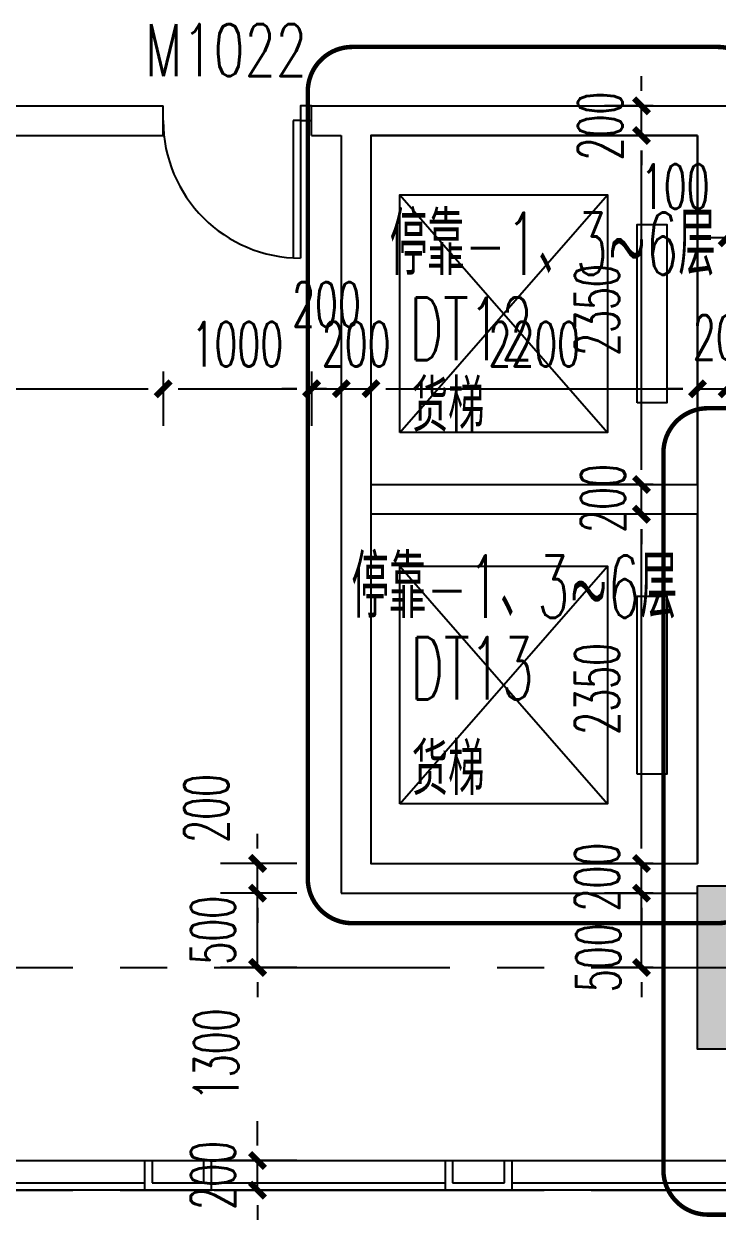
# Model space of a CAD drawing. Extents: x 824790 to 973415, y 4290613 to 4374713.
# Drawn here: x 927522 to 932197, y 4318455 to 4326546 of the extents above; entities that cross this region are included whole.
import ezdxf

# ---------------------------------------------------------------- set-up
doc = ezdxf.new("R2010")
doc.units = 0
doc.header["$LTSCALE"] = 1000
doc.header["$MEASUREMENT"] = 0
for name, pattern in [('ACAD_ISO08W100', [36, 24, -3, 6, -3]), ('CENTER', [50.8, 31.75, -6.35, 6.35, -6.35]), ('DOTE', [2.42, 2, -0.2, 0.02, -0.2]), ('HIDDEN', [0.375, 0.25, -0.125])]:
    doc.linetypes.add(name, pattern=pattern)
doc.layers.get('0').update_dxf_attribs({"color": 255, "linetype": 'CONTINUOUS'})
for name, color, linetype in [('A-DIM', 201, 'CONTINUOUS'), ('A-DOTE', 8, 'ACAD_ISO08W100'), ('A-FIN-GRAN', 34, 'CONTINUOUS'), ('A-NOTE', 150, 'CONTINUOUS'), ('A-TEXT-CN', 31, 'CONTINUOUS'), ('A-WALL', 2, 'CONTINUOUS'), ('A-WINDOW', 4, 'CONTINUOUS'), ('A-WINDOW-TEXT', 93, 'CONTINUOUS'), ('A_LIFT_STAIR', 30, 'CONTINUOUS'), ('DOTE', 17, 'DOTE'), ('HATCH-F252', 252, 'CONTINUOUS'), ('S-COLUMN', 1, 'CONTINUOUS'), ('WINDOW', 4, 'CONTINUOUS')]:
    doc.layers.add(name, color=color, linetype=linetype)
doc.styles.add('DIM_FONT', font='SIMPLEX.shx', dxfattribs={"width": 0.6, "bigfont": 'GBCBIG.shx'})
doc.styles.add('PRC-S', font='TJROMANS.shx', dxfattribs={"width": 0.7, "bigfont": 'hztxt.shx'})
doc.dimstyles.new('DIMN', dxfattribs={"dimtxt": 300, "dimasz": 100, "dimexe": 250, "dimexo": 300, "dimgap": 150, "dimtad": 1, "dimdec": 0, "dimzin": 0, "dimdsep": 46, "dimtxsty": 'DIM_FONT', "dimblk": 'h-_ArchTick', "dimcen": 0.09, "dimclrt": 7, "dimazin": 2, "dimtfac": 1, "dimtdec": 0, "dimtix": 1, "dimtmove": 2, "dimatfit": 3, "dimfxl": 0, "dimtolj": 1, "dimtzin": 0, "dimarcsym": 0})

# ---------------------------------------------------------------- blocks, each defined once
blk = doc.blocks.new('h-wrt')
at = {"layer": 'A-DOTE', "linetype": 'CENTER', "ltscale": 0.05}
for p, q in [((-2539774.6, -1778229), (-2483728.3, -1778229)), ((-2539774.6, -1779729), (-2483728.3, -1779729))]:
    blk.add_line(p, q, dxfattribs=at)
blk = doc.blocks.new('h-ELEVATOR 1')
for p, q in [((1970.2, -786.8), (569.5, 812.5)), ((1969.5, 813.2), (570.2, -787.5))]:
    blk.add_line(p, q)
for points in [[(1969.5, 813.2), (1970.2, -786.8), (570.2, -787.5), (569.5, 812.5)], [(369.6, 612.5), (370.1, -587.5), (170.1, -587.6), (169.6, 612.4)]]:
    blk.add_lwpolyline(points, close=True)
blk = doc.blocks.new('h-2层裙房幕墙')
at = {"layer": 'A-FIN-GRAN'}
for p, q in [((826935.9, 4006634.9), (826935.9, 4006434.9)), ((826985.9, 4006634.9), (826985.9, 4006484.9)), ((827335.9, 4006484.9), (827335.9, 4006634.9)), ((827385.9, 4006434.9), (827385.9, 4006634.9)), ((828960.9, 4006634.9), (828960.9, 4006434.9)), ((829010.9, 4006634.9), (829010.9, 4006484.9)), ((829360.9, 4006484.9), (829360.9, 4006634.9)), ((829410.9, 4006434.9), (829410.9, 4006634.9)), ((826935.9, 4006434.9), (827385.9, 4006434.9)), ((826985.9, 4006484.9), (827335.9, 4006484.9)), ((828960.9, 4006434.9), (829410.9, 4006434.9)), ((829010.9, 4006484.9), (829360.9, 4006484.9))]:
    blk.add_line(p, q, dxfattribs=at)
at = {"layer": 'WINDOW'}
for p, q in [((802935.9, 4006634.9), (839085.9, 4006634.9)), ((839085.9, 4006434.9), (802935.9, 4006434.9)), ((825360.9, 4006484.9), (826935.9, 4006484.9)), ((827385.9, 4006484.9), (828960.9, 4006484.9)), ((829410.9, 4006484.9), (830985.9, 4006484.9))]:
    blk.add_line(p, q, dxfattribs=at)
blk = doc.blocks.new('h-D10')
for p, q in [((75, 0), (75, 925)), ((125, 0), (125, 923.64766)), ((75, 0), (125, 0))]:
    blk.add_line(p, q)
blk.add_lwpolyline([(75, 0), (0, 0), (0, -100), (75, -100)], close=True)
blk.add_arc((75, 0), 925, 0, 90)
blk = doc.blocks.new('h-1100柱')
at = {"layer": 'HATCH-F252'}
blk.add_hatch(color=256, dxfattribs=at).paths.add_polyline_path([(917264.5, 4495302.3), (918364.5, 4495302.3), (918364.5, 4494202.3), (917264.5, 4494202.3)])
at = {"layer": 'S-COLUMN'}
blk.add_lwpolyline([(917264.5, 4495302.3), (918364.5, 4495302.3), (918364.5, 4494202.3), (917264.5, 4494202.3)], close=True, dxfattribs=at)
blk = doc.blocks.new('h-二层柱网')
at = {"layer": 'A-WALL'}
blk.add_blockref('h-1100柱', (214795.3, -174556.9), dxfattribs=at)
blk = doc.blocks.new('h-_ArchTick')
at = {"color": 0, "linetype": 'ByBlock', "const_width": 0.4}
blk.add_lwpolyline([(-0.5, -0.5), (0.5, 0.5)], dxfattribs=at)
blk = doc.blocks.new('*D184')
at = {"layer": 'A-DIM', "color": 0, "lineweight": -2, "transparency": 16777216}
for p, q in [((931682.2, 4326095.4), (931682.2, 4326195.4)), ((931759.9, 4325995.4), (931432.2, 4325995.4)), ((931682.2, 4325795.4), (931682.2, 4325995.4)), ((931759.9, 4325795.4), (931432.2, 4325795.4)), ((931682.2, 4325695.4), (931682.2, 4325595.4))]:
    blk.add_line(p, q, dxfattribs=at)
at = {"layer": 'A-DIM', "color": 0, "lineweight": -2, "transparency": 16777216, "xscale": 100, "yscale": 100, "zscale": 100}
for p, rotation in [((931682.2, 4325995.4), 270), ((931682.2, 4325795.4), 90)]:
    blk.add_blockref('h-_ArchTick', p, dxfattribs=dict(at, rotation=rotation))
at = {"layer": 'A-DIM', "color": 7, "transparency": 16777216, "insert": (931404.4, 4325859.7), "char_height": 300, "attachment_point": 5, "rotation": 90, "style": 'DIM_FONT'}
blk.add_mtext('\\A1;200', dxfattribs=at)
blk = doc.blocks.new('*D185')
at = {"layer": 'A-DIM', "color": 0, "lineweight": -2, "transparency": 16777216}
for p, q in [((931759.9, 4325795.4), (931432.2, 4325795.4)), ((931682.2, 4323545.4), (931682.2, 4325695.4)), ((931759.9, 4323445.4), (931432.2, 4323445.4))]:
    blk.add_line(p, q, dxfattribs=at)
at = {"layer": 'A-DIM', "color": 0, "lineweight": -2, "transparency": 16777216, "xscale": 100, "yscale": 100, "zscale": 100}
for p, rotation in [((931682.2, 4325795.4), 90), ((931682.2, 4323445.4), 270)]:
    blk.add_blockref('h-_ArchTick', p, dxfattribs=dict(at, rotation=rotation))
at = {"layer": 'A-DIM', "color": 7, "transparency": 16777216, "insert": (931382.2, 4324620.4), "char_height": 300, "attachment_point": 5, "rotation": 90, "style": 'DIM_FONT'}
blk.add_mtext('\\A1;2350', dxfattribs=at)
blk = doc.blocks.new('*D186')
at = {"layer": 'A-DIM', "color": 0, "lineweight": -2, "transparency": 16777216}
for p, q in [((931682.2, 4323545.4), (931682.2, 4323645.4)), ((931759.9, 4323445.4), (931432.2, 4323445.4)), ((931682.2, 4323245.4), (931682.2, 4323445.4)), ((931759.9, 4323245.4), (931432.2, 4323245.4)), ((931682.2, 4323145.4), (931682.2, 4323045.4))]:
    blk.add_line(p, q, dxfattribs=at)
at = {"layer": 'A-DIM', "color": 0, "lineweight": -2, "transparency": 16777216, "xscale": 100, "yscale": 100, "zscale": 100}
for p, rotation in [((931682.2, 4323445.4), 270), ((931682.2, 4323245.4), 90)]:
    blk.add_blockref('h-_ArchTick', p, dxfattribs=dict(at, rotation=rotation))
at = {"layer": 'A-DIM', "color": 7, "transparency": 16777216, "insert": (931423.2, 4323352.4), "char_height": 300, "attachment_point": 5, "rotation": 90, "style": 'DIM_FONT'}
blk.add_mtext('\\A1;200', dxfattribs=at)
blk = doc.blocks.new('*D187')
at = {"layer": 'A-DIM', "color": 0, "lineweight": -2, "transparency": 16777216}
for p, q in [((931759.9, 4323245.4), (931432.2, 4323245.4)), ((931682.2, 4320995.4), (931682.2, 4323145.4)), ((931759.9, 4320895.4), (931432.2, 4320895.4))]:
    blk.add_line(p, q, dxfattribs=at)
at = {"layer": 'A-DIM', "color": 0, "lineweight": -2, "transparency": 16777216, "xscale": 100, "yscale": 100, "zscale": 100}
for p, rotation in [((931682.2, 4323245.4), 90), ((931682.2, 4320895.4), 270)]:
    blk.add_blockref('h-_ArchTick', p, dxfattribs=dict(at, rotation=rotation))
at = {"layer": 'A-DIM', "color": 7, "transparency": 16777216, "insert": (931382.2, 4322070.4), "char_height": 300, "attachment_point": 5, "rotation": 90, "style": 'DIM_FONT'}
blk.add_mtext('\\A1;2350', dxfattribs=at)
blk = doc.blocks.new('*D188')
at = {"layer": 'A-DIM', "color": 0, "lineweight": -2, "transparency": 16777216}
for p, q in [((931682.2, 4320995.4), (931682.2, 4321095.4)), ((931759.9, 4320895.4), (931432.2, 4320895.4)), ((931682.2, 4320695.4), (931682.2, 4320895.4)), ((931759.9, 4320695.4), (931432.2, 4320695.4)), ((931682.2, 4320595.4), (931682.2, 4320495.4))]:
    blk.add_line(p, q, dxfattribs=at)
at = {"layer": 'A-DIM', "color": 0, "lineweight": -2, "transparency": 16777216, "xscale": 100, "yscale": 100, "zscale": 100}
for p, rotation in [((931682.2, 4320895.4), 270), ((931682.2, 4320695.4), 90)]:
    blk.add_blockref('h-_ArchTick', p, dxfattribs=dict(at, rotation=rotation))
at = {"layer": 'A-DIM', "color": 7, "transparency": 16777216, "insert": (931382.8, 4320802.7), "char_height": 300, "attachment_point": 5, "rotation": 90, "style": 'DIM_FONT'}
blk.add_mtext('\\A1;200', dxfattribs=at)
blk = doc.blocks.new('*D189')
at = {"layer": 'A-DIM', "color": 0, "lineweight": -2, "transparency": 16777216}
for p, q in [((931682.2, 4320795.4), (931682.2, 4320895.4)), ((931759.9, 4320695.4), (931432.2, 4320695.4)), ((931682.2, 4320195.4), (931682.2, 4320695.4)), ((931759.9, 4320195.4), (931432.2, 4320195.4)), ((931682.2, 4320095.4), (931682.2, 4319995.4))]:
    blk.add_line(p, q, dxfattribs=at)
at = {"layer": 'A-DIM', "color": 0, "lineweight": -2, "transparency": 16777216, "xscale": 100, "yscale": 100, "zscale": 100}
for p, rotation in [((931682.2, 4320695.4), 270), ((931682.2, 4320195.4), 90)]:
    blk.add_blockref('h-_ArchTick', p, dxfattribs=dict(at, rotation=rotation))
at = {"layer": 'A-DIM', "color": 7, "transparency": 16777216, "insert": (931391.8, 4320259.5), "char_height": 300, "attachment_point": 5, "rotation": 90, "style": 'DIM_FONT'}
blk.add_mtext('\\A1;500', dxfattribs=at)
blk = doc.blocks.new('*D219')
at = {"layer": 'A-DIM', "color": 0, "lineweight": -2, "transparency": 16777216}
for p, q in [((929095.6, 4318995.4), (929095.6, 4319095.4)), ((929359.9, 4318895.4), (928845.6, 4318895.4)), ((929095.6, 4318695.4), (929095.6, 4318895.4)), ((929359.9, 4318695.4), (928845.6, 4318695.4)), ((929095.6, 4318595.4), (929095.6, 4318495.4))]:
    blk.add_line(p, q, dxfattribs=at)
at = {"layer": 'A-DIM', "color": 0, "lineweight": -2, "transparency": 16777216, "xscale": 100, "yscale": 100, "zscale": 100}
for p, rotation in [((929095.6, 4318895.4), 270), ((929095.6, 4318695.4), 90)]:
    blk.add_blockref('h-_ArchTick', p, dxfattribs=dict(at, rotation=rotation))
at = {"layer": 'A-DIM', "color": 7, "transparency": 16777216, "insert": (928795.6, 4318795.4), "char_height": 300, "attachment_point": 5, "rotation": 90, "style": 'DIM_FONT'}
blk.add_mtext('\\A1;200', dxfattribs=at)
blk = doc.blocks.new('*D581')
at = {"layer": 'A-DIM', "color": 0, "lineweight": -2, "transparency": 16777216}
for p, q in [((929095.6, 4320995.4), (929095.6, 4321095.4)), ((929359.9, 4320895.4), (928845.6, 4320895.4)), ((929095.6, 4320695.4), (929095.6, 4320895.4)), ((929359.9, 4320695.4), (928845.6, 4320695.4)), ((929095.6, 4320595.4), (929095.6, 4320495.4))]:
    blk.add_line(p, q, dxfattribs=at)
at = {"layer": 'A-DIM', "color": 0, "lineweight": -2, "transparency": 16777216, "xscale": 100, "yscale": 100, "zscale": 100}
for p, rotation in [((929095.6, 4320895.4), 270), ((929095.6, 4320695.4), 90)]:
    blk.add_blockref('h-_ArchTick', p, dxfattribs=dict(at, rotation=rotation))
at = {"layer": 'A-DIM', "color": 7, "transparency": 16777216, "insert": (928750.6, 4321265.4), "char_height": 300, "attachment_point": 5, "rotation": 90, "style": 'DIM_FONT'}
blk.add_mtext('\\A1;200', dxfattribs=at)
blk = doc.blocks.new('*D582')
at = {"layer": 'A-DIM', "color": 0, "lineweight": -2, "transparency": 16777216}
for p, q in [((929095.6, 4320795.4), (929095.6, 4320895.4)), ((929359.9, 4320695.4), (928845.6, 4320695.4)), ((929095.6, 4320195.4), (929095.6, 4320695.4)), ((929359.9, 4320195.4), (928845.6, 4320195.4)), ((929095.6, 4320095.4), (929095.6, 4319995.4))]:
    blk.add_line(p, q, dxfattribs=at)
at = {"layer": 'A-DIM', "color": 0, "lineweight": -2, "transparency": 16777216, "xscale": 100, "yscale": 100, "zscale": 100}
for p, rotation in [((929095.6, 4320695.4), 270), ((929095.6, 4320195.4), 90)]:
    blk.add_blockref('h-_ArchTick', p, dxfattribs=dict(at, rotation=rotation))
at = {"layer": 'A-DIM', "color": 7, "transparency": 16777216, "insert": (928795.6, 4320445.4), "char_height": 300, "attachment_point": 5, "rotation": 90, "style": 'DIM_FONT'}
blk.add_mtext('\\A1;500', dxfattribs=at)
blk = doc.blocks.new('*D583')
at = {"layer": 'A-DIM', "color": 0, "lineweight": -2, "transparency": 16777216}
for p, q in [((929359.9, 4320195.4), (928845.6, 4320195.4)), ((929095.6, 4320095.4), (929095.6, 4320059.7)), ((929095.6, 4318995.4), (929095.6, 4319159.7)), ((929359.9, 4318895.4), (928845.6, 4318895.4))]:
    blk.add_line(p, q, dxfattribs=at)
at = {"layer": 'A-DIM', "color": 0, "lineweight": -2, "transparency": 16777216, "xscale": 100, "yscale": 100, "zscale": 100}
for p, rotation in [((929095.6, 4320195.4), 90), ((929095.6, 4318895.4), 270)]:
    blk.add_blockref('h-_ArchTick', p, dxfattribs=dict(at, rotation=rotation))
at = {"layer": 'A-DIM', "color": 7, "transparency": 16777216, "insert": (928816.3, 4319609.7), "char_height": 300, "attachment_point": 5, "rotation": 90, "style": 'DIM_FONT'}
blk.add_mtext('\\A1;1300', dxfattribs=at)
blk = doc.blocks.new('*D584')
at = {"layer": 'A-DIM', "color": 0, "lineweight": -2, "transparency": 16777216}
for p, q in [((932259.9, 4325495.4), (932259.9, 4324857)), ((932359.9, 4325495.4), (932359.9, 4324857)), ((932159.9, 4325107), (932059.9, 4325107)), ((932259.9, 4325107), (932359.9, 4325107)), ((932459.9, 4325107), (932559.9, 4325107))]:
    blk.add_line(p, q, dxfattribs=at)
at = {"layer": 'A-DIM', "color": 0, "lineweight": -2, "transparency": 16777216, "xscale": 100, "yscale": 100, "zscale": 100}
blk.add_blockref('h-_ArchTick', (932259.9, 4325107), dxfattribs=at)
at = {"layer": 'A-DIM', "color": 0, "lineweight": -2, "transparency": 16777216, "xscale": 100, "yscale": 100, "zscale": 100, "rotation": 180}
blk.add_blockref('h-_ArchTick', (932359.9, 4325107), dxfattribs=at)
at = {"layer": 'A-DIM', "color": 7, "transparency": 16777216, "insert": (931909.9, 4325452), "char_height": 300, "attachment_point": 5, "style": 'DIM_FONT'}
blk.add_mtext('\\A1;100', dxfattribs=at)
blk = doc.blocks.new('*D585')
at = {"layer": 'A-DIM', "color": 0, "lineweight": -2, "transparency": 16777216}
for p, q in [((932359.9, 4325495.4), (932359.9, 4324857)), ((932609.9, 4325495.4), (932609.9, 4324857)), ((932259.9, 4325107), (932159.9, 4325107)), ((932359.9, 4325107), (932609.9, 4325107)), ((932709.9, 4325107), (932809.9, 4325107))]:
    blk.add_line(p, q, dxfattribs=at)
at = {"layer": 'A-DIM', "color": 0, "lineweight": -2, "transparency": 16777216, "xscale": 100, "yscale": 100, "zscale": 100}
blk.add_blockref('h-_ArchTick', (932359.9, 4325107), dxfattribs=at)
at = {"layer": 'A-DIM', "color": 0, "lineweight": -2, "transparency": 16777216, "xscale": 100, "yscale": 100, "zscale": 100, "rotation": 180}
blk.add_blockref('h-_ArchTick', (932609.9, 4325107), dxfattribs=at)
at = {"layer": 'A-DIM', "color": 7, "transparency": 16777216, "insert": (932484.9, 4325407), "char_height": 300, "attachment_point": 5, "style": 'DIM_FONT'}
blk.add_mtext('\\A1;250', dxfattribs=at)
blk = doc.blocks.new('*D614')
at = {"layer": 'A-DIM', "color": 0, "lineweight": -2, "transparency": 16777216}
for p, q in [((924609.9, 4324207), (924609.9, 4323840.5)), ((928459.9, 4324207), (928459.9, 4323840.5)), ((924709.9, 4324090.5), (928359.9, 4324090.5))]:
    blk.add_line(p, q, dxfattribs=at)
at = {"layer": 'A-DIM', "color": 0, "lineweight": -2, "transparency": 16777216, "xscale": 100, "yscale": 100, "zscale": 100, "rotation": 180}
blk.add_blockref('h-_ArchTick', (924609.9, 4324090.5), dxfattribs=at)
at = {"layer": 'A-DIM', "color": 0, "lineweight": -2, "transparency": 16777216, "xscale": 100, "yscale": 100, "zscale": 100}
blk.add_blockref('h-_ArchTick', (928459.9, 4324090.5), dxfattribs=at)
at = {"layer": 'A-DIM', "color": 7, "transparency": 16777216, "insert": (926534.9, 4324390.5), "char_height": 300, "attachment_point": 5, "style": 'DIM_FONT'}
blk.add_mtext('\\A1;3850', dxfattribs=at)
blk = doc.blocks.new('*D615')
at = {"layer": 'A-DIM', "color": 0, "lineweight": -2, "transparency": 16777216}
for p, q in [((928459.9, 4324207), (928459.9, 4323840.5)), ((929459.9, 4324207), (929459.9, 4323840.5)), ((928559.9, 4324090.5), (929359.9, 4324090.5))]:
    blk.add_line(p, q, dxfattribs=at)
at = {"layer": 'A-DIM', "color": 0, "lineweight": -2, "transparency": 16777216, "xscale": 100, "yscale": 100, "zscale": 100, "rotation": 180}
blk.add_blockref('h-_ArchTick', (928459.9, 4324090.5), dxfattribs=at)
at = {"layer": 'A-DIM', "color": 0, "lineweight": -2, "transparency": 16777216, "xscale": 100, "yscale": 100, "zscale": 100}
blk.add_blockref('h-_ArchTick', (929459.9, 4324090.5), dxfattribs=at)
at = {"layer": 'A-DIM', "color": 7, "transparency": 16777216, "insert": (928959.9, 4324390.5), "char_height": 300, "attachment_point": 5, "style": 'DIM_FONT'}
blk.add_mtext('\\A1;1000', dxfattribs=at)
blk = doc.blocks.new('*D616')
at = {"layer": 'A-DIM', "color": 0, "lineweight": -2, "transparency": 16777216}
for p, q in [((929459.9, 4324207), (929459.9, 4323840.5)), ((929659.9, 4324207), (929659.9, 4323840.5)), ((929359.9, 4324090.5), (929259.9, 4324090.5)), ((929459.9, 4324090.5), (929659.9, 4324090.5)), ((929759.9, 4324090.5), (929859.9, 4324090.5))]:
    blk.add_line(p, q, dxfattribs=at)
at = {"layer": 'A-DIM', "color": 0, "lineweight": -2, "transparency": 16777216, "xscale": 100, "yscale": 100, "zscale": 100}
blk.add_blockref('h-_ArchTick', (929459.9, 4324090.5), dxfattribs=at)
at = {"layer": 'A-DIM', "color": 0, "lineweight": -2, "transparency": 16777216, "xscale": 100, "yscale": 100, "zscale": 100, "rotation": 180}
blk.add_blockref('h-_ArchTick', (929659.9, 4324090.5), dxfattribs=at)
at = {"layer": 'A-DIM', "color": 7, "transparency": 16777216, "insert": (929559.9, 4324658), "char_height": 300, "attachment_point": 5, "style": 'DIM_FONT'}
blk.add_mtext('\\A1;200', dxfattribs=at)
blk = doc.blocks.new('*D617')
at = {"layer": 'A-DIM', "color": 0, "lineweight": -2, "transparency": 16777216}
for p, q in [((929659.9, 4324207), (929659.9, 4323840.5)), ((929859.9, 4324207), (929859.9, 4323840.5)), ((929559.9, 4324090.5), (929459.9, 4324090.5)), ((929659.9, 4324090.5), (929859.9, 4324090.5)), ((929959.9, 4324090.5), (930059.9, 4324090.5))]:
    blk.add_line(p, q, dxfattribs=at)
at = {"layer": 'A-DIM', "color": 0, "lineweight": -2, "transparency": 16777216, "xscale": 100, "yscale": 100, "zscale": 100}
blk.add_blockref('h-_ArchTick', (929659.9, 4324090.5), dxfattribs=at)
at = {"layer": 'A-DIM', "color": 0, "lineweight": -2, "transparency": 16777216, "xscale": 100, "yscale": 100, "zscale": 100, "rotation": 180}
blk.add_blockref('h-_ArchTick', (929859.9, 4324090.5), dxfattribs=at)
at = {"layer": 'A-DIM', "color": 7, "transparency": 16777216, "insert": (929759.9, 4324390.5), "char_height": 300, "attachment_point": 5, "style": 'DIM_FONT'}
blk.add_mtext('\\A1;200', dxfattribs=at)
blk = doc.blocks.new('*D618')
at = {"layer": 'A-DIM', "color": 0, "lineweight": -2, "transparency": 16777216}
for p, q in [((929859.9, 4324207), (929859.9, 4323840.5)), ((932059.9, 4324207), (932059.9, 4323840.5)), ((929959.9, 4324090.5), (931959.9, 4324090.5))]:
    blk.add_line(p, q, dxfattribs=at)
at = {"layer": 'A-DIM', "color": 0, "lineweight": -2, "transparency": 16777216, "xscale": 100, "yscale": 100, "zscale": 100, "rotation": 180}
blk.add_blockref('h-_ArchTick', (929859.9, 4324090.5), dxfattribs=at)
at = {"layer": 'A-DIM', "color": 0, "lineweight": -2, "transparency": 16777216, "xscale": 100, "yscale": 100, "zscale": 100}
blk.add_blockref('h-_ArchTick', (932059.9, 4324090.5), dxfattribs=at)
at = {"layer": 'A-DIM', "color": 7, "transparency": 16777216, "insert": (930959.9, 4324390.5), "char_height": 300, "attachment_point": 5, "style": 'DIM_FONT'}
blk.add_mtext('\\A1;2200', dxfattribs=at)
blk = doc.blocks.new('*D619')
at = {"layer": 'A-DIM', "color": 0, "lineweight": -2, "transparency": 16777216}
for p, q in [((932059.9, 4324207), (932059.9, 4323840.5)), ((932259.9, 4324207), (932259.9, 4323840.5)), ((931959.9, 4324090.5), (931859.9, 4324090.5)), ((932059.9, 4324090.5), (932259.9, 4324090.5)), ((932359.9, 4324090.5), (932459.9, 4324090.5))]:
    blk.add_line(p, q, dxfattribs=at)
at = {"layer": 'A-DIM', "color": 0, "lineweight": -2, "transparency": 16777216, "xscale": 100, "yscale": 100, "zscale": 100}
blk.add_blockref('h-_ArchTick', (932059.9, 4324090.5), dxfattribs=at)
at = {"layer": 'A-DIM', "color": 0, "lineweight": -2, "transparency": 16777216, "xscale": 100, "yscale": 100, "zscale": 100, "rotation": 180}
blk.add_blockref('h-_ArchTick', (932259.9, 4324090.5), dxfattribs=at)
at = {"layer": 'A-DIM', "color": 7, "transparency": 16777216, "insert": (932259.9, 4324435.5), "char_height": 300, "attachment_point": 5, "style": 'DIM_FONT'}
blk.add_mtext('\\A1;200', dxfattribs=at)

msp = doc.modelspace()

# ---------------------------------------------------------------- linework, layer by layer
at = {"layer": 'A-NOTE', "linetype": 'HIDDEN', "const_width": 30}
msp.add_lwpolyline([(929734, 4326391.7), (932196.5, 4326391.7, -0.414214), (932496.5, 4326091.7), (932496.5, 4320792.8, -0.414214), (932196.5, 4320492.8), (929734, 4320492.8, -0.414214), (929434, 4320792.8), (929434, 4326091.7, -0.414214)], format="xyb", close=True, dxfattribs=at)
at = {"layer": 'A-NOTE', "linetype": 'HIDDEN', "const_width": 30, "elevation": 0}
msp.add_lwpolyline([(932129.8, 4323959.6), (940736.1, 4323959.6, -0.414214), (941036.1, 4323659.6), (941036.1, 4318830.7, -0.414214), (940736.1, 4318530.7), (932129.8, 4318530.7, -0.414214), (931829.8, 4318830.7), (931829.8, 4323659.6, -0.414214)], format="xyb", close=True, dxfattribs=at)
at = {"layer": 'A-WALL'}
for p, q in [((924209.9, 4325995.4), (928459.9, 4325995.4)), ((928459.9, 4325795.4), (928459.9, 4325995.4)), ((929459.9, 4325795.4), (929459.9, 4325995.4)), ((929459.9, 4325995.4), (932359.9, 4325995.4)), ((924609.9, 4325795.4), (928459.9, 4325795.4)), ((929459.9, 4325795.4), (929659.9, 4325795.4)), ((929659.9, 4325795.4), (929659.9, 4320695.4)), ((929859.9, 4325795.4), (929859.9, 4320895.4)), ((929859.9, 4325795.4), (932059.9, 4325795.4)), ((929859.9, 4325795.4), (932059.9, 4325795.4)), ((932059.9, 4325795.4), (932059.9, 4320895.4)), ((929859.9, 4320895.4), (932059.9, 4320895.4)), ((929859.9, 4320895.4), (932059.9, 4320895.4)), ((929659.9, 4320695.4), (932059.9, 4320695.4))]:
    msp.add_line(p, q, dxfattribs=at)
at = {"layer": 'A_LIFT_STAIR'}
for points in [[(932059.9, 4325795.4), (929859.9, 4325795.4), (929859.9, 4323445.4), (932059.9, 4323445.4)], [(932059.9, 4323245.4), (929859.9, 4323245.4), (929859.9, 4320895.4), (932059.9, 4320895.4)]]:
    msp.add_lwpolyline(points, close=True, dxfattribs=at)

# ---------------------------------------------------------------- block references
at = {"layer": 'A-WINDOW'}
msp.add_blockref('h-2层裙房幕墙', (101399, 312260.4), dxfattribs=at)
at = {"layer": 'A-WINDOW', "rotation": 180}
msp.add_blockref('h-D10', (929459.9, 4325895.4), dxfattribs=at)
at = {"layer": 'A_LIFT_STAIR', "rotation": 179.9737027035551}
for p in [(932023.8, 4324607.6), (932023.8, 4322107.6)]:
    msp.add_blockref('h-ELEVATOR 1', p, dxfattribs=at)
at = {"layer": 'DOTE'}
msp.add_blockref('h-wrt', (3440638.8, 6098424.3), dxfattribs=at)
at = {"layer": 'S-COLUMN'}
msp.add_blockref('h-二层柱网', (-200000, 0), dxfattribs=at)

# ---------------------------------------------------------------- texts
at = {"layer": 'A-TEXT-CN', "linetype": 'Continuous', "lineweight": 13, "style": 'PRC-S', "width": 0.6}
for s, p in [('停靠-1、3~6层', (929986.2, 4324856.4)), ('DT12', (930119.7, 4324284)), ('停靠-1、3~6层', (929728, 4322548.4)), ('DT13', (930124.7, 4321999))]:
    msp.add_text(s, height=420, dxfattribs=at).set_placement(p)
at = {"layer": 'A-TEXT-CN', "style": 'PRC-S', "width": 0.7}
for p in [(930134.3, 4323800.8), (930134.3, 4321355)]:
    msp.add_text('货梯', height=350, dxfattribs=at).set_placement(p)
at = {"layer": 'A-WINDOW-TEXT', "style": 'PRC-S', "width": 0.7}
msp.add_text('M1022', height=350, dxfattribs=at).set_placement((928336.4, 4326195.8))

# ---------------------------------------------------------------- dimensions: what is measured, and where the dimension line sits
at = {"layer": 'A-DIM'}
for base, p1, p2, angle, picture, middle in [((931682.2, 4325995.4), (932059.9, 4325795.4), (932059.9, 4325995.4), 90, '*D184', (931404.4, 4325859.7)), ((932359.9, 4325107), (932259.9, 4325795.4), (932359.9, 4325795.4), 0, '*D584', (931909.9, 4325452)), ((929659.9, 4324090.5), (929459.9, 4324507), (929659.9, 4324507), 0, '*D616', (929559.9, 4324658)), ((932259.9, 4324090.5), (932059.9, 4324507), (932259.9, 4324507), 0, '*D619', (932259.9, 4324435.5)), ((931682.2, 4323445.4), (932059.9, 4323245.4), (932059.9, 4323445.4), 90, '*D186', (931423.2, 4323352.4)), ((929095.6, 4320895.4), (929659.9, 4320695.4), (929659.9, 4320895.4), 90, '*D581', (928750.6, 4321265.4)), ((931682.2, 4320895.4), (932059.9, 4320695.4), (932059.9, 4320895.4), 90, '*D188', (931382.8, 4320802.7)), ((931682.2, 4320695.4), (932059.9, 4320195.4), (932059.9, 4320695.4), 90, '*D189', (931391.8, 4320259.5)), ((929095.6, 4320195.4), (929659.9, 4318895.4), (929659.9, 4320195.4), 90, '*D583', (928816.3, 4319609.7))]:
    dim = msp.add_linear_dim(base=base, p1=p1, p2=p2, angle=angle, dimstyle='DIMN', dxfattribs=at)
    dim.commit()
    dim.dimension.update_dxf_attribs({"geometry": picture, "text_midpoint": middle, "dimtype": 129})
for p1, p2, distance, picture, middle in [((932059.9, 4323445.4), (932059.9, 4325795.4), 377.7, '*D185', (931382.2, 4324620.4)), ((932359.9, 4325795.4), (932609.9, 4325795.4), -688.4, '*D585', (932484.9, 4325407)), ((924609.9, 4324507), (928459.9, 4324507), -416.5, '*D614', (926534.9, 4324390.5)), ((928459.9, 4324507), (929459.9, 4324507), -416.5, '*D615', (928959.9, 4324390.5)), ((929659.9, 4324507), (929859.9, 4324507), -416.5, '*D617', (929759.9, 4324390.5)), ((929859.9, 4324507), (932059.9, 4324507), -416.5, '*D618', (930959.9, 4324390.5)), ((932059.9, 4320895.4), (932059.9, 4323245.4), 377.7, '*D187', (931382.2, 4322070.4)), ((929659.9, 4320195.4), (929659.9, 4320695.4), 564.3, '*D582', (928795.6, 4320445.4)), ((929659.9, 4318695.4), (929659.9, 4318895.4), 564.3, '*D219', (928795.6, 4318795.4))]:
    dim = msp.add_aligned_dim(p1=p1, p2=p2, distance=distance, dimstyle='DIMN', dxfattribs=at)
    dim.commit()
    dim.dimension.update_dxf_attribs({"geometry": picture, "text_midpoint": middle})

doc.saveas('drawing.dxf')
